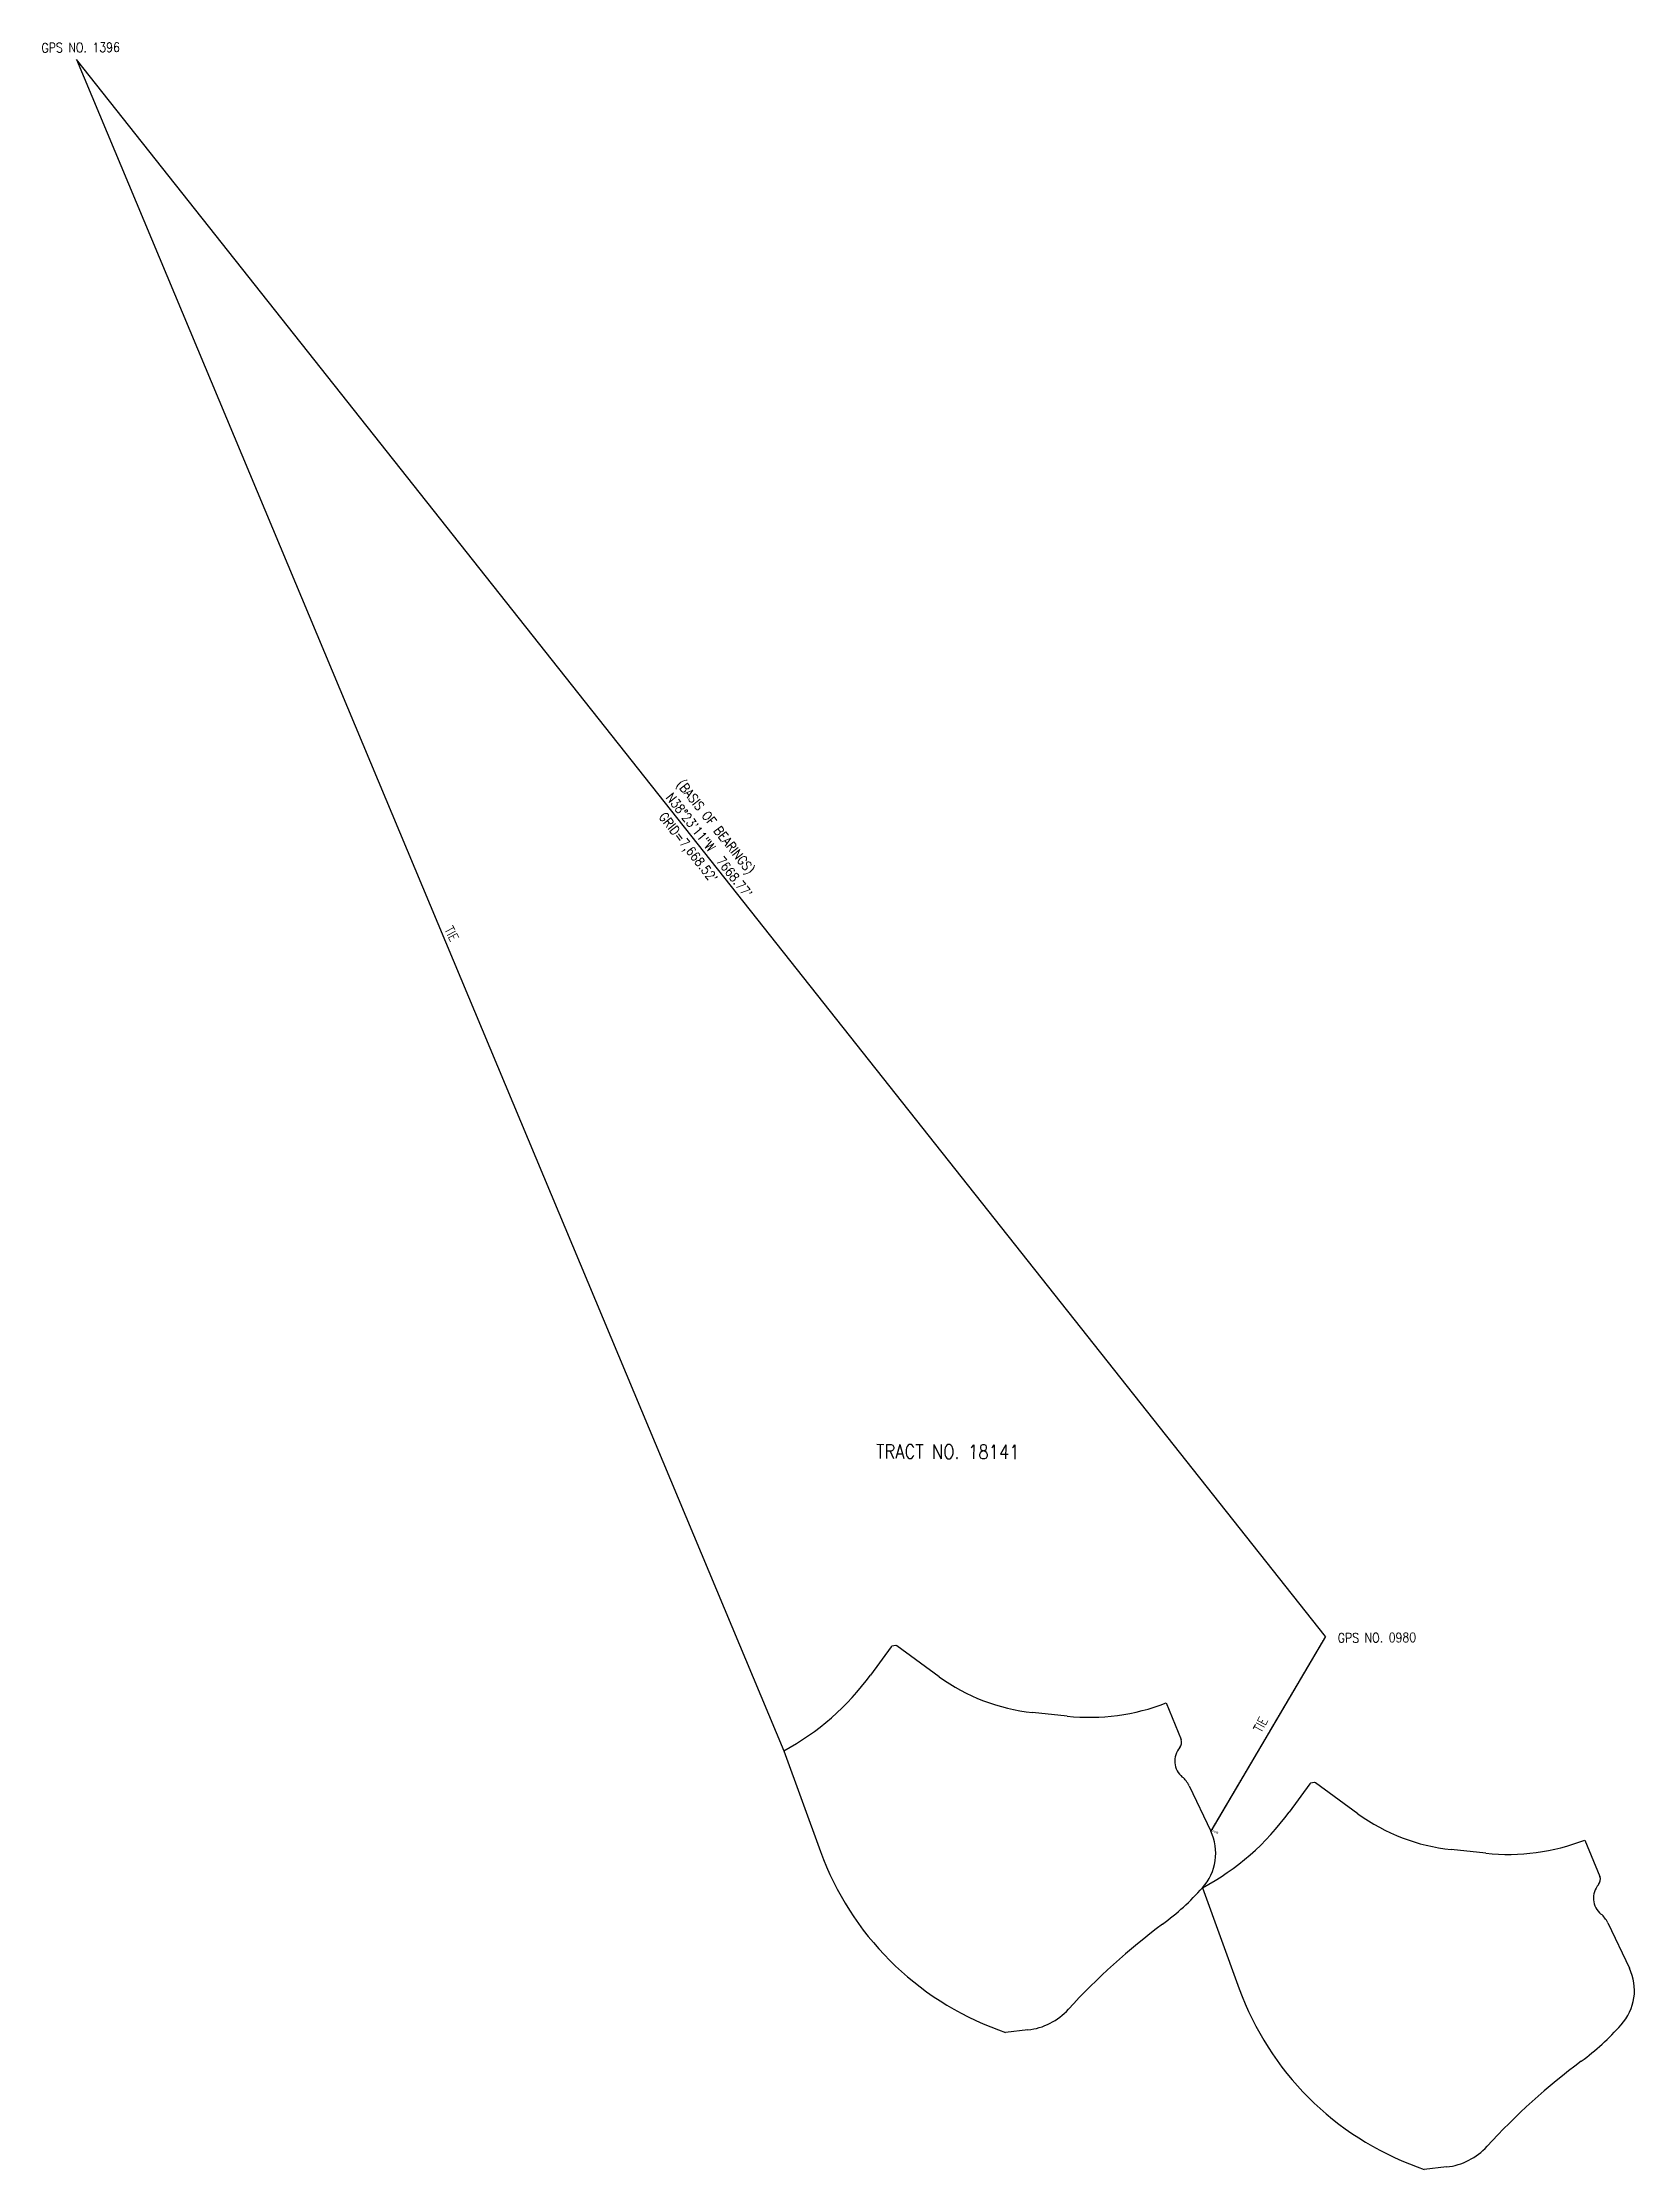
# Model space of a CAD drawing. Extents: x 6117139 to 6123208, y 2195262 to 2203370.
import ezdxf
from ezdxf.enums import TextEntityAlignment as Align

# ---------------------------------------------------------------- set-up
doc = ezdxf.new("R2010")
doc.units = 0
doc.header["$MEASUREMENT"] = 0
doc.header["$PDMODE"] = 3
doc.linetypes.add('CENTER', pattern=[2, 1.25, -0.25, 0.25, -0.25])
doc.layers.add('BASIS OF BEARING GPS TIES', color=7, linetype='Continuous')
doc.layers.add('BOUNDARY', color=6, linetype='Continuous')
doc.layers.add('GRID CALULATED TIE', color=3, linetype='CENTER', plot=False)
doc.styles.add('L80', font='simplex.shx', dxfattribs={"width": 0.85, "height": 3.2})
doc.styles.add('LotNum', font='x-hlvm1d.shx', dxfattribs={"height": 10})

msp = doc.modelspace()

# ---------------------------------------------------------------- linework, layer by layer
msp.add_point((6121592.6, 2196552.3))
at = {"layer": 'BASIS OF BEARING GPS TIES'}
for p, q in [((6122029.9, 2197294.2), (6117267.9, 2203305.3)), ((6117267.9, 2203305.3), (6119964.6, 2196858.5)), ((6122029.9, 2197294.2), (6121592.6, 2196552.3))]:
    msp.add_line(p, q, dxfattribs=at)
at = {"layer": 'BOUNDARY'}
for p, q in [((6120373.8, 2197255.1), (6120295.3, 2197147.1)), ((6120391.5, 2197259.4), (6120377, 2197257.1)), ((6120557.5, 2197140.6), (6120395.2, 2197258.5)), ((6121045.5, 2196990.3), (6120912.7, 2197004.2)), ((6121422.6, 2197040.7), (6121479.6, 2196901.5)), ((6119964.6, 2196858.5), (6120104.7, 2196473.9)), ((6121509.9, 2196725.4), (6121592.6, 2196552.3)), ((6121970.1, 2196732.7), (6121891.7, 2196624.7)), ((6121987.9, 2196737), (6121973.4, 2196734.7)), ((6122153.9, 2196618.2), (6121991.6, 2196736.1)), ((6123019, 2196518.3), (6123076, 2196379.1)), ((6122641.9, 2196467.9), (6122509.1, 2196481.8)), ((6121560.9, 2196336.1), (6121701, 2195951.5)), ((6123106.3, 2196203), (6123189, 2196029.9)), ((6120783.2, 2195794.8), (6120810.5, 2195784.9)), ((6120895.6, 2195794.4), (6120810.5, 2195784.9)), ((6122379.6, 2195272.4), (6122406.9, 2195262.5)), ((6122491.9, 2195272), (6122406.9, 2195262.5))]:
    msp.add_line(p, q, dxfattribs=at)
for centre, radius, start, end in [((6120377.8, 2197252.2), 5, 99, 144), ((6120392.3, 2197254.4), 5, 54, 99), ((6119499.6, 2197725.2), 983.5, 298.21188, 324), ((6120989.5, 2197735.2), 735, 234, 264), ((6121130, 2197794.4), 808.5, 264, 291.21741), ((6121533.9, 2196819.1), 78.5, 139.08105, 230.6732), ((6121451.9, 2196890.1), 30, 319.08105, 22.28047), ((6121423.3, 2196684.1), 96, 25.52899, 50.6732), ((6121974.2, 2196729.7), 5, 99, 144), ((6121988.6, 2196732), 5, 54, 99), ((6121096, 2197202.8), 983.5, 298.21188, 324), ((6122585.9, 2197212.8), 735, 234, 264), ((6121415.7, 2196467.8), 196, 317.79396, 25.529), ((6122726.4, 2197271.9), 808.5, 264, 291.21741), ((6121173.5, 2196863.3), 1137.5, 200.017, 249.93669), ((6123048.2, 2196367.7), 30, 319.08105, 22.28047), ((6120813.4, 2197001.9), 1001, 306.51831, 318.31356), ((6123130.2, 2196296.6), 78.5, 139.08105, 230.6732), ((6122896.2, 2194189), 2499, 126.51831, 137.6306), ((6123019.6, 2196161.7), 96, 25.52899, 50.6732), ((6123012.1, 2195945.4), 196, 317.79396, 25.529), ((6122769.8, 2196340.9), 1137.5, 200.017, 249.93669), ((6120868.1, 2196038.9), 246, 276.40342, 317.6306), ((6122409.7, 2196479.4), 1001, 306.51831, 318.31356), ((6124492.5, 2193666.6), 2499, 126.51831, 137.6306), ((6122464.5, 2195516.5), 246, 276.40342, 317.6306)]:
    msp.add_arc(centre, radius, start, end, dxfattribs=at)
at = {"layer": 'GRID CALULATED TIE'}
msp.add_line((6122029.9, 2197294.1), (6121592.6, 2196552.3), dxfattribs=at)

# ---------------------------------------------------------------- texts
at = {"layer": 'BASIS OF BEARING GPS TIES', "style": 'L80', "width": 0.85}
for s, height, rotation, p in [('GPS NO. 1396', 36, 0.37906, (6117134.8, 2203331.9)), ('(BASIS OF BEARINGS)', 36, 308.38646, (6119554.4, 2200542.6)), ('TRACT NO. 18141', 54, 359.77113, (6120316.8, 2197972.6)), ('GPS NO. 0980', 36, 0.37906, (6122076.9, 2197270.7)), ('TIE', 36, 61.75406, (6121785.2, 2196924.8))]:
    msp.add_text(s, height=height, rotation=rotation, dxfattribs=at).set_placement(p)
for s, rotation, p in [('N38%%D23\'11"W  7668.77\'', 308.38646, (6119666, 2200298.4)), ("GRID=7,668.52'", 308.38646, (6119586.6, 2200290.6)), ('TIE', 297.29927, (6118682.6, 2199964.4))]:
    msp.add_text(s, height=36, rotation=rotation, dxfattribs=at).set_placement(p, align=Align.CENTER)
at = {"layer": 'BASIS OF BEARING GPS TIES', "color": 1, "style": 'LotNum'}
msp.add_text('TPOB', height=8, rotation=335.95449, dxfattribs=at).set_placement((6121607.3, 2196550.1), align=Align.MIDDLE)

doc.saveas('drawing.dxf')
